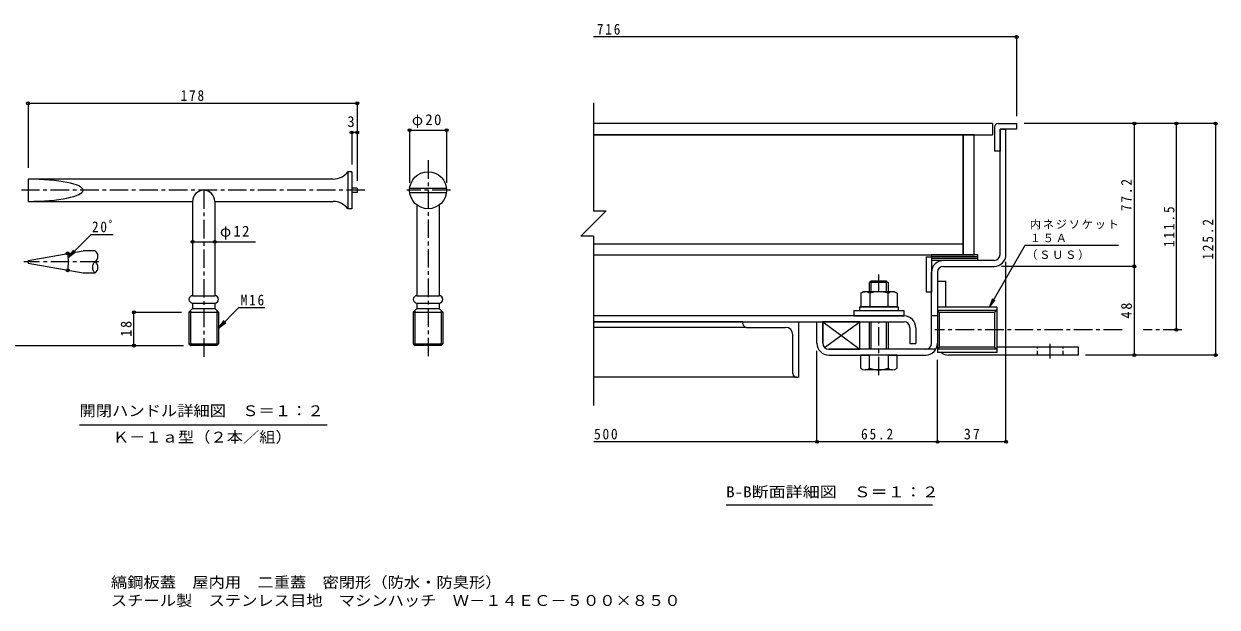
# Model space of a CAD drawing. Units: millimetres on the paper, enlarged 10 times, with parts at other scales. Extents: x -2620 to 2491, y -1962 to 1619.
# Drawn here: x -735 to 2491, y -1962 to -385 of the extents above; entities that cross this region are included whole.
import ezdxf
from ezdxf.enums import TextEntityAlignment as Align

# ---------------------------------------------------------------- set-up
doc = ezdxf.new("R2010")
doc.units = ezdxf.units.MM
doc.header["$LTSCALE"] = 10
doc.header["$PDMODE"] = 32
doc.header["$PDSIZE"] = 8
doc.linetypes.add('CHAIN1', pattern=[8, 5, -1, 1, -1])
doc.linetypes.add('DASHED1', pattern=[1.8, 1.2, -0.6])
for name, color, linetype, lineweight in [('D-1', 2, 'Continuous', 9), ('D-2', 3, 'Continuous', 9), ('D-3', 4, 'Continuous', 9), ('D-5', 7, 'Continuous', 9), ('D-6', 6, 'Continuous', 9), ('D-7', 5, 'Continuous', 5), ('D-8', 5, 'Continuous', 5), ('D-9', 134, 'Continuous', 5), ('D-A', 3, 'Continuous', 9), ('D-B', 6, 'Continuous', 9), ('D-E', 3, 'Continuous', 9), ('D-F', 7, 'Continuous', 9), ('F-5_F-5ﾚｲﾔ', 7, 'Continuous', 9)]:
    doc.layers.add(name, color=color, linetype=linetype, lineweight=lineweight)
doc.styles.add('ＭＳ ゴシック', font='')
doc.styles.get('ＭＳ ゴシック').set_extended_font_data('MS Gothic')

msp = doc.modelspace()

# ---------------------------------------------------------------- linework, layer by layer
at = {"layer": 'D-1'}
for p, q in [((1903.66, -1008.88), (1903.66, -669.88)), ((1903.66, -669.88), (1919.66, -669.88)), ((1919.66, -1008.88), (1919.66, -669.88)), ((1887.66, -1024.88), (1750.66, -1024.88)), ((1718.66, -1248.89), (1718.66, -1056.88)), ((1734.66, -1056.88), (1734.66, -1248.89)), ((1750.66, -1040.88), (1887.66, -1040.88)), ((1894.66, -1151), (1734.66, -1151)), ((1734.66, -1151), (1734.66, -1274)), ((1894.66, -1160.12), (1888.85, -1165.93)), ((1894.66, -1151), (1894.66, -1274)), ((1424.66, -1248.89), (1424.66, -1190.89)), ((1734.66, -1174.89), (1718.66, -1174.89)), ((1888.85, -1165.93), (1740.47, -1165.93)), ((1740.47, -1259.08), (1740.47, -1165.93)), ((1888.85, -1165.93), (1888.85, -1259.08)), ((1730.37, -1264.89), (1440.66, -1264.89)), ((1440.66, -1280.89), (1551.16, -1280.89)), ((1601.16, -1280.89), (1702.66, -1280.89)), ((1734.66, -1264.89), (1740.47, -1259.08)), ((1894.66, -1264.89), (1734.66, -1264.89)), ((1894.66, -1274), (1734.66, -1274)), ((1888.85, -1259.08), (1740.47, -1259.08)), ((1894.66, -1264.89), (1888.85, -1259.08))]:
    msp.add_line(p, q, dxfattribs=at)
for points in [[(1894.66, -1160.12), (1734.66, -1160.12), (1740.47, -1165.93)], [(1408.66, -1248.89), (1408.66, -1190.89), (1424.66, -1190.89)]]:
    msp.add_lwpolyline(points, dxfattribs=at)
for centre, radius, start, end in [((1750.66, -1056.88), 32, 90, 180), ((1887.66, -1008.88), 16, 270, 0), ((1887.66, -1008.88), 32, 270, 0), ((1750.66, -1056.88), 16, 90, 180), ((1440.66, -1248.89), 32, 180, 270), ((1440.66, -1248.89), 16, 180, 270), ((1702.66, -1248.89), 32, 270, 0), ((1702.66, -1248.89), 16, 270, 0)]:
    msp.add_arc(centre, radius, start, end, dxfattribs=at)
at = {"layer": 'D-2'}
for p, q in [((1883.66, -654.88), (804.4, -654.88)), ((1883.66, -654.88), (1883.66, -684.88)), ((804.4, -684.88), (1883.66, -684.88))]:
    msp.add_line(p, q, dxfattribs=at)
at = {"layer": 'D-3'}
for p, q in [((1888.66, -664.88), (1888.66, -729.88)), ((1898.66, -654.88), (1948.66, -654.88)), ((1948.66, -669.88), (1903.66, -669.88)), ((1903.66, -669.88), (1903.66, -729.88)), ((1948.66, -654.88), (1948.66, -669.88)), ((1903.66, -729.88), (1888.66, -729.88))]:
    msp.add_line(p, q, dxfattribs=at)
msp.add_arc((1898.66, -664.88), 10, 90, 180, dxfattribs=at)
at = {"layer": 'D-5', "color": 3, "linetype": 'CHAIN1'}
for p, q in [((357.33, -754.11), (357.33, -1291.27)), ((186.77, -835.19), (-741.69, -835.19)), ((-249.19, -835.19), (-249.19, -1291.27)), ((418.1, -835.19), (300.35, -835.19)), ((-532.85, -1028.74), (-735.27, -1028.74))]:
    msp.add_line(p, q, dxfattribs=at)
at = {"layer": 'D-5', "color": 3}
for p, q in [((-289.19, -805.19), (-724.19, -805.19)), ((-724.19, -805.19), (-724.19, -865.19)), ((100.81, -805.19), (-524.19, -805.19)), ((140.81, -785.19), (140.81, -885.19)), ((150.81, -785.19), (140.81, -785.19)), ((150.81, -785.19), (150.81, -885.19)), ((165.81, -829.44), (150.81, -829.44)), ((165.81, -829.44), (165.81, -840.94)), ((307.67, -829.44), (407, -829.44)), ((-724.19, -865.19), (-289.19, -865.19)), ((-524.19, -865.19), (-279.19, -865.19)), ((-219.19, -865.19), (100.81, -865.19)), ((-219.19, -865.19), (-219.19, -1120.19)), ((165.81, -840.94), (150.81, -840.94)), ((307.67, -840.94), (407, -840.94)), ((150.81, -885.19), (140.81, -885.19)), ((327.33, -875.19), (327.33, -1120.19)), ((387.33, -875.19), (387.33, -1120.19)), ((-542.85, -998.74), (-575.32, -998.74)), ((-724.19, -1024.99), (-724.19, -1032.49)), ((-575.32, -1058.74), (-542.85, -1058.74)), ((327.33, -1120.19), (387.33, -1120.19)), ((-289.19, -1165.19), (-279.19, -1155.19)), ((-284.19, -1255.19), (-284.19, -1160.19)), ((-279.19, -1140.19), (-279.19, -1155.19)), ((-279.19, -1155.19), (-219.19, -1155.19)), ((-209.19, -1165.19), (-219.19, -1155.19)), ((-214.19, -1160.19), (-214.19, -1255.19)), ((317.33, -1165.19), (327.33, -1155.19)), ((322.34, -1255.19), (322.34, -1160.19)), ((327.33, -1140.19), (387.33, -1140.19)), ((327.33, -1140.19), (327.33, -1155.19)), ((327.33, -1155.19), (387.33, -1155.19)), ((387.33, -1140.19), (387.33, -1155.19)), ((397.33, -1165.19), (387.33, -1155.19)), ((392.33, -1160.19), (392.33, -1255.19)), ((-289.19, -1165.19), (-289.19, -1249.92)), ((317.33, -1165.19), (317.33, -1249.92)), ((-289.19, -1249.92), (-209.19, -1249.92)), ((-289.19, -1249.92), (-284.19, -1255.19)), ((-214.19, -1255.19), (-284.19, -1255.19)), ((-214.19, -1255.19), (-209.19, -1249.92)), ((317.33, -1249.92), (397.33, -1249.92)), ((317.33, -1249.92), (322.34, -1255.19)), ((392.33, -1255.19), (322.34, -1255.19)), ((392.33, -1255.19), (397.33, -1249.92))]:
    msp.add_line(p, q, dxfattribs=at)
at = {"layer": 'D-5'}
for p, q in [((-219.19, -974.34), (-109.11, -974.34)), ((1875.05, -1151), (1971.56, -983.85)), ((1971.56, -983.85), (2224.3, -983.85)), ((1875.05, -1151), (1884.62, -1127.91)), ((-154.06, -1152.43), (-84.35, -1152.43)), ((1875.05, -1151), (1890.27, -1131.17)), ((-209.19, -1207.56), (-189.36, -1192.34)), ((-585.06, -1469.72), (84.94, -1469.72)), ((1720.83, -1686.58), (1163.33, -1686.58))]:
    msp.add_line(p, q, dxfattribs=at)
at = {"layer": 'D-5', "color": 3}
for points in [[(-279.19, -865.19), (-279.19, -1120.19), (-219.19, -1120.19)], [(-279.19, -1140.19), (-219.19, -1140.19), (-219.19, -1155.19)], [(-289.19, -1165.19), (-209.19, -1165.19), (-209.19, -1249.92)], [(317.33, -1165.19), (397.33, -1165.19), (397.33, -1249.92)]]:
    msp.add_lwpolyline(points, dxfattribs=at)
at = {"layer": 'D-5'}
msp.add_lwpolyline([(-154.06, -1152.43), (-209.19, -1207.56), (-193.97, -1187.72)], dxfattribs=at)
at = {"layer": 'D-5', "color": 3}
msp.add_circle((357.33, -835.19), 50, dxfattribs=at)
for centre, radius, start, end in [((98.99, -751.55), 53.67, 271.94333, 321.18758), ((-249.19, -865.19), 30, 0, 180), ((98.99, -918.83), 53.67, 38.81242, 88.06058), ((-554.1, -1013.74), 18.75, 306.87005, 53.12995), ((-531.6, -1043.74), 18.75, 126.87005, 233.12995), ((-554.1, -1043.74), 18.75, 306.87005, 53.12995), ((-279.19, -1130.19), 10, 90, 270), ((-219.19, -1130.19), 10, 270, 90), ((327.33, -1130.19), 10, 90, 270), ((387.33, -1130.19), 10, 270, 90)]:
    msp.add_arc(centre, radius, start, end, dxfattribs=at)
msp.add_ellipse((-724.19, -835.19), major_axis=(148.87, 0), ratio=0.201518, start_param=4.712389, end_param=7.8539816, dxfattribs=at)
at = {"layer": 'D-6'}
for p, q in [((1703.65, -1014.88), (1718.66, -1014.88)), ((1703.65, -1014.88), (1703.65, -1109.88)), ((1718.66, -1009.88), (1718.66, -1109.88)), ((1843.65, -1014.88), (1718.66, -1014.88)), ((1843.65, -1019.88), (1718.66, -1019.88)), ((1843.65, -1024.88), (1718.66, -1024.88)), ((1703.65, -1109.88), (1718.66, -1109.88)), ((1424.66, -1190.89), (1424.66, -1248.89)), ((1429.18, -1260.03), (1524.66, -1190.89)), ((1440.66, -1264.89), (1524.66, -1264.89))]:
    msp.add_line(p, q, dxfattribs=at)
msp.add_lwpolyline([(1843.65, -1024.88), (1843.65, -1009.88), (1718.66, -1009.88)], dxfattribs=at)
msp.add_lwpolyline([(1524.66, -1264.89), (1524.66, -1190.89), (1424.66, -1190.89)], close=True, dxfattribs=at)
at = {"layer": 'D-7', "linetype": 'CHAIN1'}
for p, q in [((1576.16, -1108.39), (1576.16, -1063.22)), ((1576.16, -1335.28), (1576.16, -1190.89))]:
    msp.add_line(p, q, dxfattribs=at)
at = {"layer": 'D-7'}
for p, q in [((1555.22, -1080.89), (1551.16, -1084.95)), ((1601.16, -1084.95), (1551.16, -1084.95)), ((1551.16, -1108.39), (1551.16, -1084.95)), ((1597.1, -1080.89), (1555.22, -1080.89)), ((1555.22, -1108.39), (1555.22, -1080.89)), ((1597.1, -1080.89), (1601.16, -1084.95)), ((1597.1, -1108.39), (1597.1, -1080.89)), ((1601.16, -1084.95), (1601.16, -1108.39)), ((1601.16, -1084.95), (1601.16, -1108.39)), ((1551.16, -1264.89), (1551.16, -1190.89)), ((1555.22, -1264.89), (1555.22, -1190.89)), ((1597.1, -1264.89), (1597.1, -1190.89)), ((1601.16, -1190.89), (1601.16, -1264.89)), ((1527.16, -1316.41), (1527.16, -1280.89)), ((1625.16, -1280.89), (1527.16, -1280.89)), ((1551.16, -1316.41), (1551.16, -1280.89)), ((1601.16, -1280.89), (1601.16, -1316.41)), ((1625.16, -1316.41), (1625.16, -1280.89)), ((1613.16, -1320.89), (1539.16, -1320.89))]:
    msp.add_line(p, q, dxfattribs=at)
at = {"layer": 'D-7', "color": 2, "lineweight": 9}
for p, q in [((1527.08, -1113.68), (1533.66, -1109.89)), ((1527.08, -1113.68), (1527.08, -1149.89)), ((1618.66, -1109.89), (1533.66, -1109.89)), ((1551.62, -1113.68), (1551.62, -1149.89)), ((1600.7, -1113.68), (1600.7, -1149.89))]:
    msp.add_line(p, q, dxfattribs=at)
at = {"layer": 'D-7', "color": 134}
for p, q in [((1508.66, -1159.89), (1508.66, -1174.89)), ((1508.66, -1159.89), (1643.66, -1159.89)), ((1643.66, -1159.89), (1643.66, -1174.89)), ((1508.66, -1174.89), (1643.66, -1174.89))]:
    msp.add_line(p, q, dxfattribs=at)
at = {"layer": 'D-7', "color": 6, "lineweight": 9}
for p, q in [((1523.66, -1149.89), (1523.66, -1159.89)), ((1523.66, -1159.89), (1628.66, -1159.89))]:
    msp.add_line(p, q, dxfattribs=at)
at = {"layer": 'D-7', "color": 2, "lineweight": 9}
msp.add_lwpolyline([(1618.66, -1109.89), (1625.23, -1113.68), (1625.23, -1149.89), (1527.08, -1149.89)], dxfattribs=at)
at = {"layer": 'D-7', "color": 6, "lineweight": 9}
msp.add_lwpolyline([(1523.66, -1149.89), (1628.66, -1149.89), (1628.66, -1159.89)], dxfattribs=at)
at = {"layer": 'D-7', "color": 2, "lineweight": 9}
for centre, radius, start, end in [((1541.57, -1138.77), 28.97, 94.38438, 120), ((1538.59, -1134.09), 24.21, 57.42749, 88.18784), ((1576.16, -1191.09), 81.2, 72.41188, 107.5881), ((1613.73, -1134.09), 24.21, 91.81215, 122.57249), ((1610.75, -1138.77), 28.97, 59.99998, 85.6156)]:
    msp.add_arc(centre, radius, start, end, dxfattribs=at)
at = {"layer": 'D-7'}
for centre, radius, start, end in [((1539.16, -1302.56), 18.33, 229.1022, 310.89809), ((1576.16, -1248.81), 72.08, 249.70546, 290.29454), ((1613.16, -1302.56), 18.33, 229.10191, 310.8978)]:
    msp.add_arc(centre, radius, start, end, dxfattribs=at)
at = {"layer": 'D-8'}
for p, q in [((1833.66, -1009.88), (1833.66, -684.88)), ((1803.66, -1009.88), (1833.66, -1009.88))]:
    msp.add_line(p, q, dxfattribs=at)
msp.add_lwpolyline([(1833.66, -684.88), (1803.66, -684.88), (1803.66, -1009.88)], dxfattribs=at)
at = {"layer": 'D-9'}
for p, q in [((1803.66, -684.88), (804.4, -684.88)), ((1803.66, -1009.88), (1803.66, -684.88)), ((804.4, -979.88), (1803.66, -979.88)), ((804.4, -1009.88), (1803.66, -1009.88))]:
    msp.add_line(p, q, dxfattribs=at)
at = {"layer": 'D-A'}
for p, q in [((1644.16, -1174.89), (805.11, -1174.89)), ((805.11, -1190.89), (1644.16, -1190.89)), ((1660.16, -1206.89), (1660.16, -1249.89)), ((1676.16, -1206.89), (1676.16, -1249.89)), ((1660.16, -1249.89), (1676.16, -1249.89))]:
    msp.add_line(p, q, dxfattribs=at)
for radius in [32, 16]:
    msp.add_arc((1644.16, -1206.89), radius, 0, 90, dxfattribs=at)
at = {"layer": 'D-B'}
for p, q in [((1208.66, -1190.89), (805.11, -1190.89)), ((1208.66, -1190.89), (1358.66, -1190.89)), ((1208.66, -1195.89), (1208.66, -1190.89)), ((1358.66, -1190.89), (1358.66, -1340.89)), ((1218.66, -1205.89), (805.11, -1205.89)), ((1218.66, -1205.89), (1323.66, -1205.89)), ((1343.66, -1330.89), (1343.66, -1225.89)), ((1353.66, -1340.89), (805.11, -1340.89)), ((1353.66, -1340.89), (1358.66, -1340.89))]:
    msp.add_line(p, q, dxfattribs=at)
for centre, radius, start, end in [((1218.66, -1195.89), 10, 180, 270), ((1323.66, -1225.89), 20, 0, 90), ((1353.66, -1330.89), 10, 180, 270)]:
    msp.add_arc(centre, radius, start, end, dxfattribs=at)
at = {"layer": 'D-E'}
for p, q in [((1734.66, -1080.88), (1734.66, -1248.89)), ((1734.66, -1080.88), (1757.16, -1080.88)), ((1757.16, -1151), (1757.16, -1080.88)), ((2114.66, -1280.89), (1764.66, -1280.89)), ((1894.66, -1258.39), (2114.66, -1258.39)), ((2114.66, -1258.39), (2114.66, -1280.89))]:
    msp.add_line(p, q, dxfattribs=at)
at = {"layer": 'D-E', "linetype": 'CHAIN1'}
msp.add_line((2039.66, -1289.62), (2039.66, -1250.17), dxfattribs=at)
at = {"layer": 'D-E', "linetype": 'DASHED1'}
for p, q in [((2004.66, -1280.89), (2004.66, -1258.39)), ((2074.66, -1280.89), (2074.66, -1258.39))]:
    msp.add_line(p, q, dxfattribs=at)
at = {"layer": 'D-E'}
msp.add_arc((1764.66, -1250.89), 30, 230.3984, 270, dxfattribs=at)
at = {"layer": 'D-F'}
for p, q in [((1948.66, -417.78), (1948.66, -634.88)), ((1948.66, -420.78), (804.4, -420.78)), ((-724.19, -597.08), (-724.19, -774.43)), ((-724.19, -600.08), (165.81, -600.08)), ((165.81, -597.08), (165.81, -809.44)), ((804.4, -599.13), (804.4, -890.65)), ((150.81, -675.99), (150.81, -765.19)), ((307.33, -669.99), (307.33, -815.19)), ((307.33, -672.99), (407.33, -672.99)), ((407.33, -669.99), (407.33, -815.19)), ((2489.66, -654.88), (1968.66, -654.88)), ((2266.49, -654.88), (2266.49, -1040.88)), ((2380.64, -1212.5), (2380.64, -654.88)), ((2486.66, -654.88), (2486.66, -1280.89)), ((165.81, -678.99), (150.81, -678.99)), ((838.81, -890.65), (769.99, -959.46)), ((804.4, -890.65), (838.81, -890.65)), ((-553.65, -955.07), (-494.3, -955.07)), ((804.4, -959.46), (769.99, -959.46)), ((804.4, -959.46), (804.4, -1417.42)), ((-279.19, -974.34), (-219.19, -974.34)), ((-615.53, -1016.95), (-595.7, -1001.73)), ((1919.66, -1518.23), (1919.66, -1028.88)), ((2269.49, -1040.88), (1907.66, -1040.88)), ((2266.49, -1040.88), (2266.49, -1280.89)), ((-441, -1165.19), (-309.19, -1165.19)), ((-438, -1255.19), (-438, -1165.19)), ((-889.9, -1255.19), (-304.19, -1255.19)), ((1408.66, -1518.23), (1408.66, -1268.89)), ((2489.66, -1280.89), (2134.66, -1280.89)), ((1734.66, -1518.23), (1734.66, -1294)), ((1408.66, -1515.23), (805.11, -1515.23)), ((1734.66, -1515.23), (1408.66, -1515.23)), ((1919.66, -1515.23), (1734.66, -1515.23))]:
    msp.add_line(p, q, dxfattribs=at)
at = {"layer": 'D-F', "color": 3}
for p, q in [((-724.19, -1024.99), (-575.32, -998.74)), ((-724.19, -1032.49), (-575.32, -1058.74))]:
    msp.add_line(p, q, dxfattribs=at)
at = {"layer": 'D-F', "linetype": 'CHAIN1'}
for p, q in [((2233.65, -1212.5), (1727.29, -1212.5)), ((2394.94, -1212.5), (2290.26, -1212.5))]:
    msp.add_line(p, q, dxfattribs=at)
at = {"layer": 'D-F'}
msp.add_lwpolyline([(-553.65, -955.07), (-615.53, -1016.95), (-600.31, -997.12)], dxfattribs=at)
msp.add_arc((-745.46, -1028.74), 130.46, 350, 10, dxfattribs=at)
for p in [(1948.66, -420.78), (-724.19, -600.08), (165.81, -600.08), (150.81, -678.99), (165.81, -678.99), (307.33, -672.99), (407.33, -672.99), (2266.49, -654.88), (2380.64, -654.88), (2486.66, -654.88), (-279.19, -974.34), (-219.19, -974.34), (-616.98, -1006.08), (-616.98, -1051.39), (2266.49, -1040.88), (-438, -1165.19), (2380.64, -1212.5), (-438, -1255.19), (2266.49, -1280.89), (2486.66, -1280.89), (1408.66, -1515.23), (1734.66, -1515.23), (1919.66, -1515.23)]:
    msp.add_point(p, dxfattribs=at)

# ---------------------------------------------------------------- texts
at = {"layer": 'D-5', "color": 2, "style": 'ＭＳ ゴシック'}
for s, width, p in [('開閉ハンドル詳細図\u3000Ｓ＝１：２', 1.1, (-585.06, -1454.72)), ('Ｋ－１ａ型（２本／組）', 1.1, (-495.06, -1525.94)), ('B-B断面詳細図\u3000Ｓ＝１：２', 1.15, (1163.33, -1674.08))]:
    msp.add_text(s, height=29.33, dxfattribs=dict(at, width=width)).set_placement(p, align=Align.BOTTOM_LEFT)
at = {"layer": 'D-5', "char_height": 21.99, "attachment_point": 7, "style": 'ＭＳ ゴシック'}
for s, insert in [('\\T1.17;内ネジソケット', (1984.3, -941)), ('\\T1.17;１５Ａ', (1984.3, -975.84)), ('\\T1.17;（ＳＵＳ）', (1974.64, -1023.69))]:
    msp.add_mtext(s, dxfattribs=dict(at, insert=insert))
at = {"layer": 'D-5', "color": 2, "insert": (-149.35, -1146.96), "char_height": 29.33, "attachment_point": 7, "style": 'ＭＳ ゴシック'}
msp.add_mtext('\\T1.27;\\W0.9;M16', dxfattribs=at)
at = {"layer": 'D-F', "color": 2, "style": 'ＭＳ ゴシック'}
msp.add_text('3', height=29.33, dxfattribs=at).set_placement((138.96, -672.99), align=Align.BOTTOM_LEFT)
at = {"layer": 'D-F', "color": 2, "char_height": 29.33, "attachment_point": 7, "style": 'ＭＳ ゴシック'}
for s, insert in [('\\T1.27;\\W0.9;716', (813.66, -414.78)), ('\\T1.27;\\W0.9;178', (-311.69, -594.08)), ('\\T1.19;φ20', (313.58, -666.99)), ('\\T1.27;\\W0.9;20ﾟ', (-551.55, -949.05)), ('\\T1.19;φ12', (-205.26, -968.34)), ('\\T1.27;\\W0.9;500', (806.23, -1509.23)), ('\\T1.28;\\W0.9;65.2', (1527.91, -1509.23)), ('\\T1.27;\\W0.95;37', (1805.91, -1509.23))]:
    msp.add_mtext(s, dxfattribs=dict(at, insert=insert))
at = {"layer": 'D-F', "color": 2, "char_height": 29.33, "attachment_point": 7, "rotation": 90, "style": 'ＭＳ ゴシック'}
for s, insert in [('\\T1.28;\\W0.9;77.2', (2260.49, -891.63)), ('\\T1.28;\\W0.9;111.5', (2375.64, -988.69)), ('\\T1.28;\\W0.9;125.2', (2480.66, -1022.89)), ('\\T1.27;\\W0.95;48', (2260.49, -1182.14)), ('\\T1.27;\\W0.95;18', (-444, -1231.44))]:
    msp.add_mtext(s, dxfattribs=dict(at, insert=insert))
at = {"layer": 'F-5_F-5ﾚｲﾔ', "color": 2, "style": 'ＭＳ ゴシック', "width": 1.1}
for s, p in [('縞鋼板蓋\u3000屋内用\u3000二重蓋\u3000密閉形（防水・防臭形）', (-500.11, -1918.5)), ('スチール製\u3000ステンレス目地\u3000マシンハッチ\u3000Ｗ－１４ＥＣ－５００×８５０', (-500.11, -1967.71))]:
    msp.add_text(s, height=29.33, dxfattribs=at).set_placement(p, align=Align.BOTTOM_LEFT)

doc.saveas('drawing.dxf')
